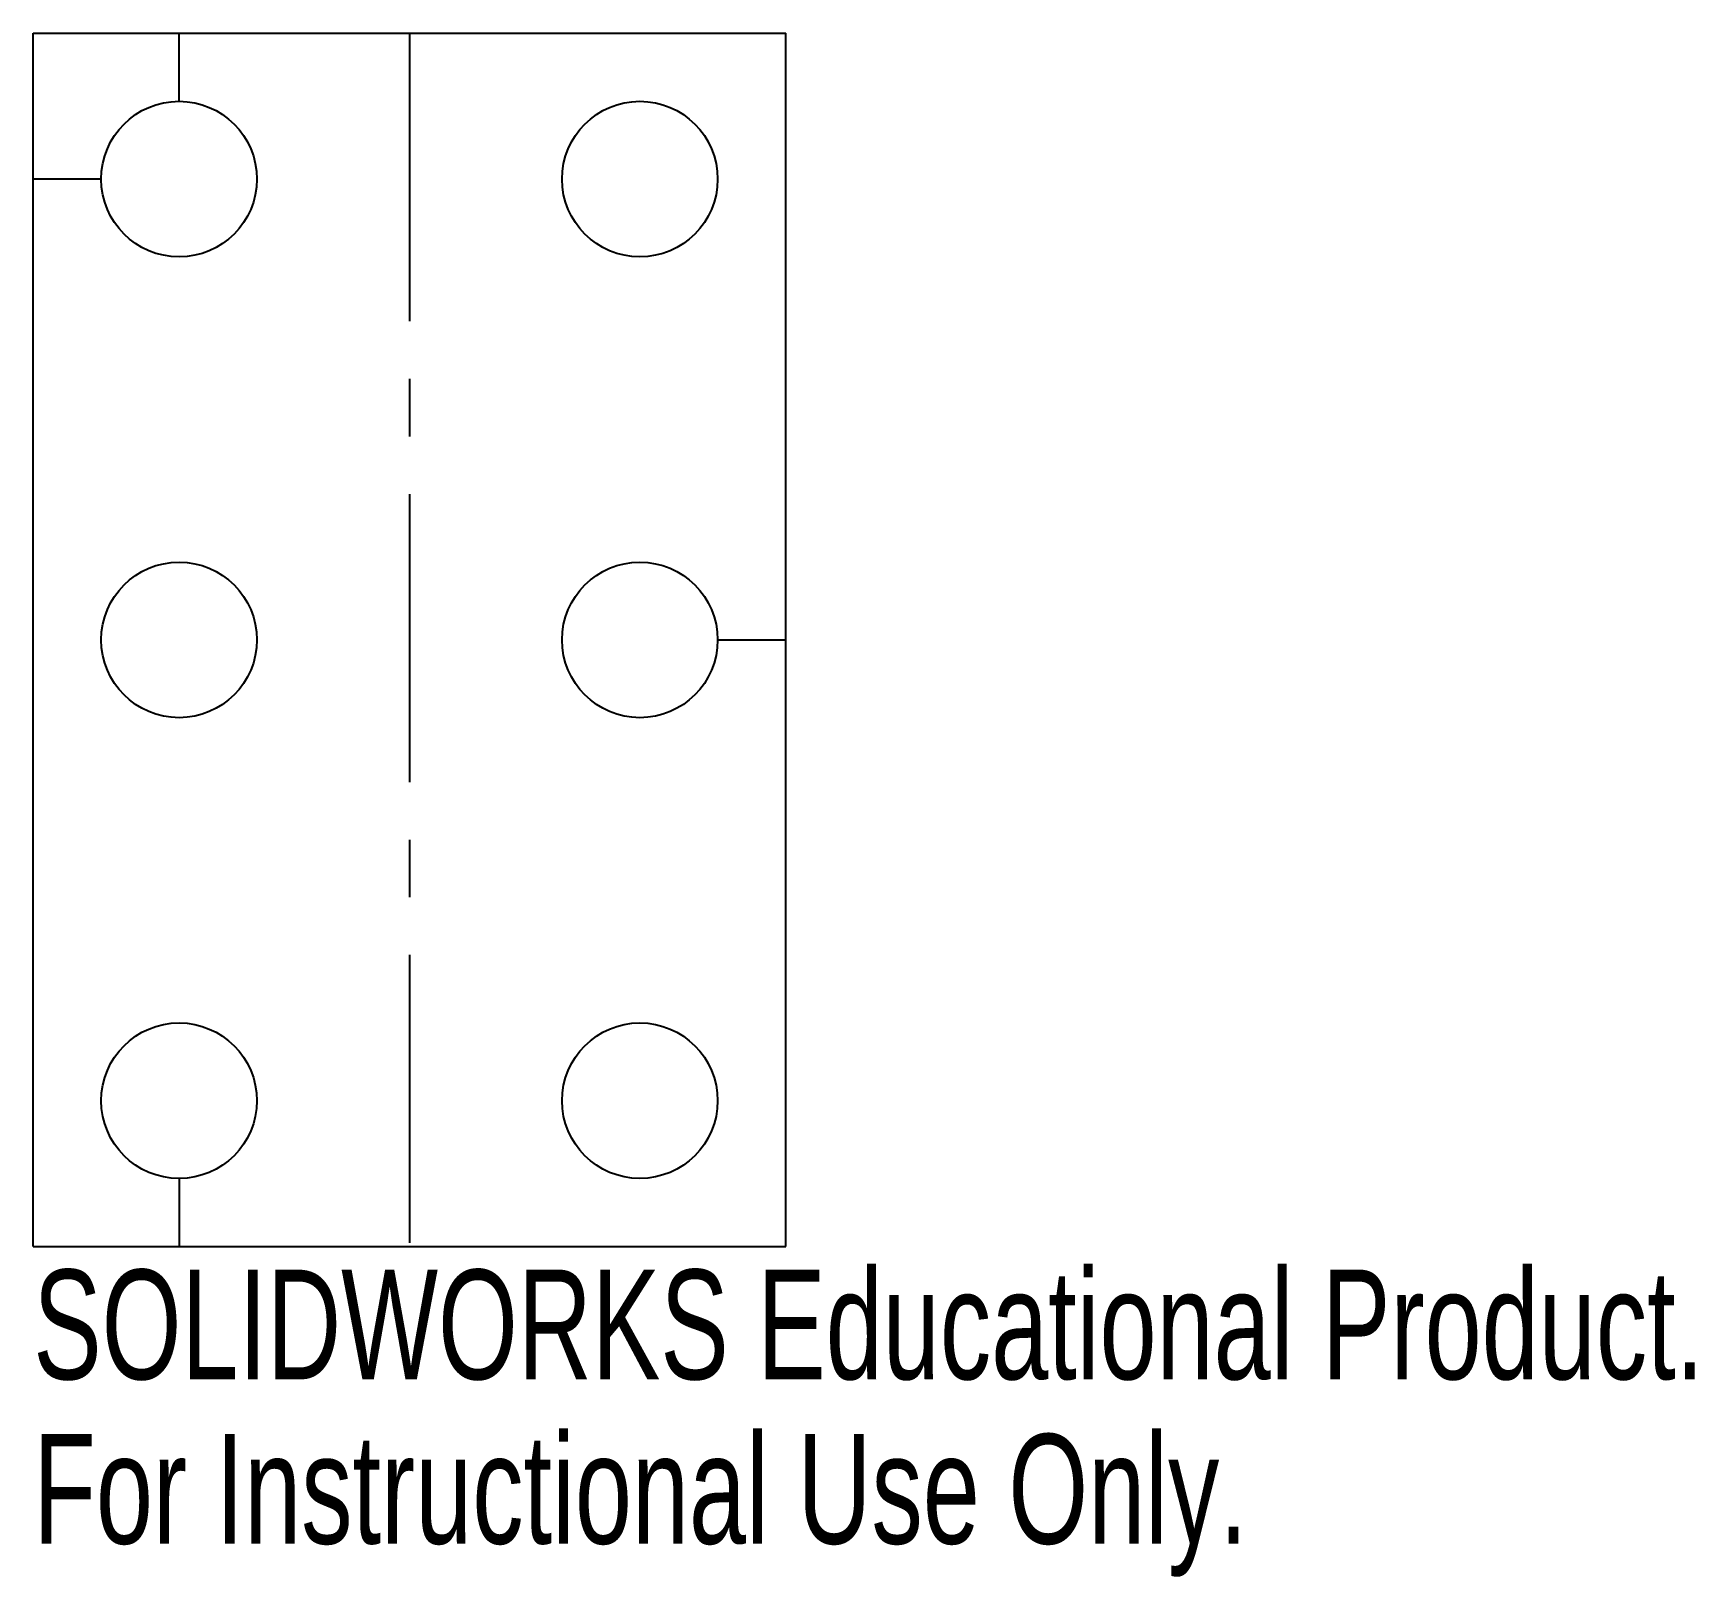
# Model space of a CAD drawing. Header units: millimetres. Extents: x 0 to 73.3, y -14.6 to 53.5.
import ezdxf

# ---------------------------------------------------------------- set-up
doc = ezdxf.new("R2010")
doc.units = ezdxf.units.MM
doc.linetypes.add('CENTERX2', pattern=[20.32, 12.7, -2.54, 2.54, -2.54])
doc.styles.add('SLDTEXTSTYLE0', font='TXT', dxfattribs={"width": 0.7})

msp = doc.modelspace()

# ---------------------------------------------------------------- linework, layer by layer
at = {"color": 7, "linetype": 'Continuous'}
for p, q in [((0, 0), (0, 53.5)), ((0, 53.5), (33.18, 53.5)), ((33.18, 0), (33.18, 53.5)), ((0, 0), (33.18, 0))]:
    msp.add_line(p, q, dxfattribs=at)
at = {"color": 7, "linetype": 'CENTERX2'}
for p, q in [((6.43, 50.5), (6.43, 53.5)), ((16.59, 53.5), (16.59, 0)), ((3, 47.07), (0, 47.07)), ((30.18, 26.75), (33.18, 26.75)), ((6.43, 3), (6.43, 0))]:
    msp.add_line(p, q, dxfattribs=at)
at = {"color": 7, "linetype": 'Continuous'}
for centre in [(6.43, 47.07), (26.75, 47.07), (6.43, 26.75), (26.75, 26.75), (6.43, 6.43), (26.75, 6.43)]:
    msp.add_circle(centre, 3.43, dxfattribs=at)

# ---------------------------------------------------------------- texts
at = {"color": 7, "linetype": 'Continuous', "char_height": 4.83362, "attachment_point": 1, "style": 'SLDTEXTSTYLE0'}
for s, insert in [('SOLIDWORKS Educational Product.', (0, -1.02)), ('For Instructional Use Only.', (0, -8.27))]:
    msp.add_mtext(s, dxfattribs=dict(at, insert=insert))

doc.saveas('drawing.dxf')
